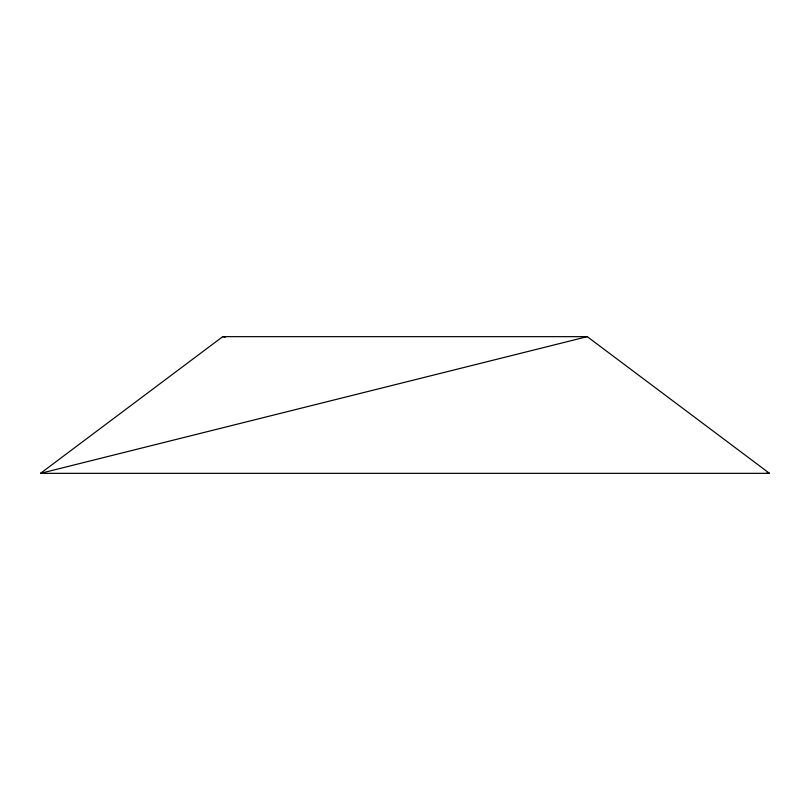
<?xml version="1.0" encoding="UTF-8"?>
<svg xmlns="http://www.w3.org/2000/svg" width="810" height="810" viewBox="0 0 810 810"><rect width="100%" height="100%" fill="white"/><g stroke="black" fill="none" stroke-linecap="round" stroke-linejoin="round"><path stroke-width="1.21" d="M40.5 473.344L222.75 336.656L587.25 336.656L769.5 473.344L40.5 473.344L587.25 336.656M222.75 336.656L225.2 337.274M767.05 472.726L769.5 473.344"/></g></svg>
